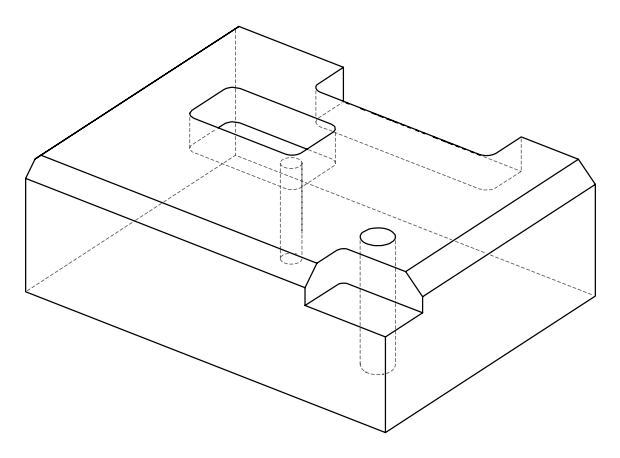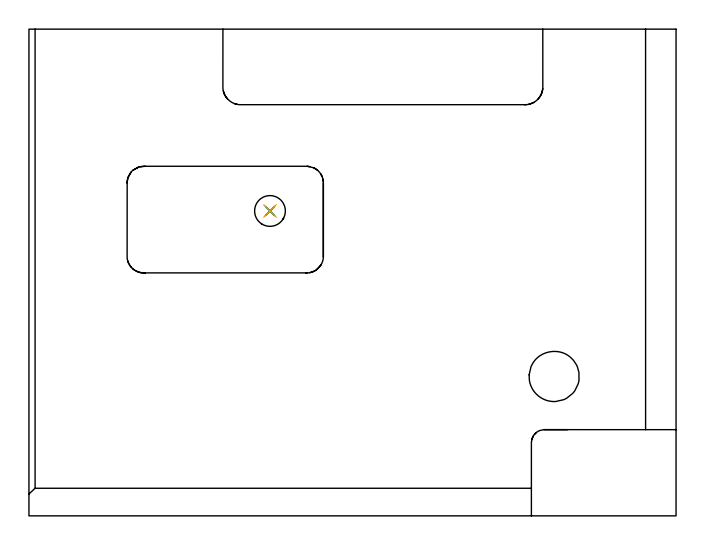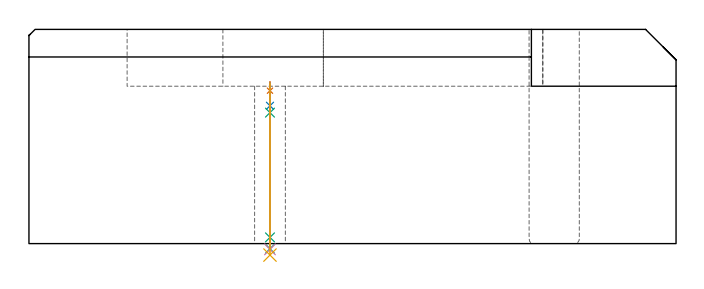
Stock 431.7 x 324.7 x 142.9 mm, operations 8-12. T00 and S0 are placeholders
(PLAN: 12 operations, 7 tool changes, 126.5 min)
(1 AREA_MILL | FG_CHAMFER_SURFACE | UGT0205_001 | 5.1 min | 2629 mm3)
(2 AREA_MILL_1 | FG_CHAMFER_SURFACE_1 | UGT0205_001 | 17.44 min | 56679 mm3)
(3 AREA_MILL_2 | FG_CHAMFER_SURFACE_2 | UGT0205_001 | 19.03 min | 58013 mm3)
(4 MILL_CORNER_NOTCH_RECTANGULAR | CORNER_NOTCH_RECTANGULAR | NXT0201_012 | Follow Part, ap 4, ae 75% | 12.49 min | 206742 mm3)
(5 MILL_RECTANGULAR_POCKET | POCKET_RECTANGULAR_STRAIGHT | NXT0201_012 | Follow Part, ap 4, ae 75% | 16.12 min | 348855 mm3)
(6 MILL_SLOT | SLOT_PARTIAL_RECTANGULAR | NXT0201_012 | Follow Part, ap 4, ae 75% | 45.4 min | 405383 mm3)
(7 MILL_THROUGH_HOLE_FROM_SOLID_MATERIAL | STEP1HOLE | NXT0201_007 | Circular | 9.34 min | 125539 mm3)
(8 SPOT_DRILL | STEP1HOLE_1 | NXT0321_9005460120000 | 0.06 min | 158 mm3)
(9 DRILL_BLIND_HOLE_INTO_CENTER | STEP1HOLE_1 | NXT0301_058 | 0.07 min | 542 mm3)
(10 GUN_DRILL_THROUGH_HOLE | STEP1HOLE_1 | UGT0307_005 | 0.52 min | 5024 mm3)
(11 DRILL_TO_ENLARGE_THROUGH_HOLE | STEP1HOLE_1 | NXT0301_101 | 0.45 min | 8106 mm3)
(12 DRILL_TO_ENLARGE_THROUGH_HOLE_1 | STEP1HOLE_1 | UGT0301_050 | 0.47 min | 20748 mm3)
(TOOL UGT0205_001 | Chamfer Mill 20 x 3 x 45 deg. | D20 FL50 Z2)
(TOOL NXT0201_012 | ENDMILL 16mm [2P460-1600-NA 1630] | D16 FL38 Z6)
(TOOL NXT0201_007 | ENDMILL 25mm [R216.25-25050GCK54P 1620] | D25 R3 FL54 Z5)
(TOOL NXT0321_9005460120000 | NC Spot Drill, 142deg, 12mm, Carbide, Uncoated | D12 PA142 FL30 Z2)
(TOOL NXT0301_058 | Carbide Drill 8.7mm [860.1-0870-026A1-MM 2214] | D8.7 PA140 FL47 Z2)
(TOOL UGT0307_005 | Gun Drill 8.3 mm | D8.3 PA130 FL24 Z1)
(TOOL NXT0301_101 | Carbide Drill 13mm [860.1-1300-104A1-MM 2214] | D13 PA140 FL123 Z2)
(TOOL UGT0301_050 | Twist Drill 20.5 mm | D20.5 PA118 FL145 Z2)
(OP 8 SPOT_DRILL)
G17 G21 G94 G90
T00 M6
G54
G17 G0 G90 X160.8 Y203.4 S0 M3
G43 Z152.9 H0
G94 G81 G98 Z102. F250. R108.
G80
M5
M2
(OP 9 DRILL_BLIND_HOLE_INTO_CENTER)
G17 G21 G94 G90
T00 M6
G54
G17 G0 G90 X160.8 Y203.4 S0 M3
G43 Z152.9 H1
G94 G81 G98 Z91.95 F250. R107.
G80
M5
M2
(OP 10 GUN_DRILL_THROUGH_HOLE)
G17 G21 G94 G90
T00 M6
G54
G17 G0 G90 X160.8 Y203.4 M8
G43 Z152.9 H0
Z101.756
S716 M3
G94 G1 Z87.375 F125. M26
G4 X.084
Z4.15 F250.
G4 X.084
Z-3.435 F125.
G4 X.084
M5
M9
G0 Z101.756
Z152.9
M2
(OP 11 DRILL_TO_ENLARGE_THROUGH_HOLE)
G17 G21 G94 G90
T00 M6
G54
G17 G0 G90 X160.8 Y203.4 S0 M3
G43 Z152.9 H1
G94 G73 G98 Z-3.866 F250. Q12.096 R107.
G80
M5
M2
(OP 12 DRILL_TO_ENLARGE_THROUGH_HOLE_1)
G17 G21 G94 G90
T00 M6
G54
G17 G0 G90 X160.8 Y203.4 S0 M3
G43 Z152.9 H0
G94 G73 G98 Z-7.659 F250. Q18.776 R107.
G80
M5
M2
